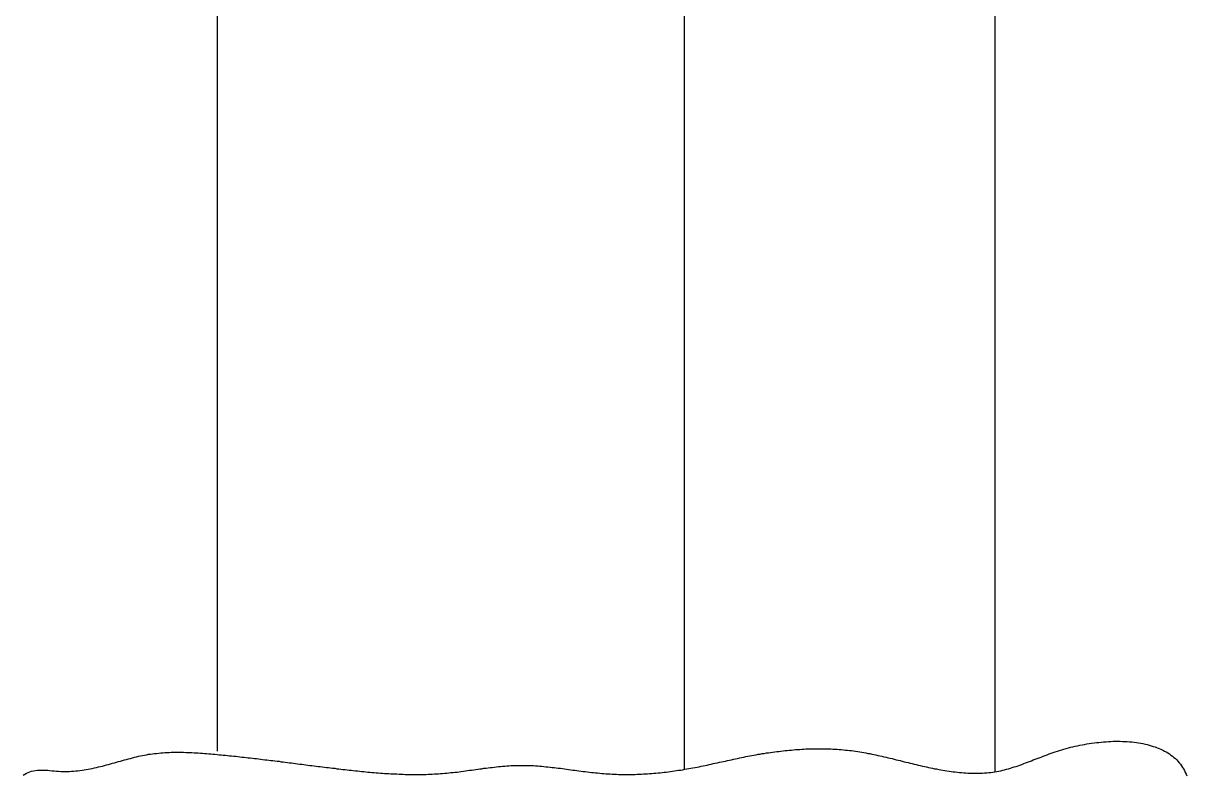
# Model space of a CAD drawing. Extents: x 443 to 1217, y -1921 to -677.
# Drawn here: x 471.37 to 483.51, y -996.38 to -988.54 of the extents above; entities that cross this region are included whole.
import ezdxf

# ---------------------------------------------------------------- set-up
doc = ezdxf.new("R2010")
doc.units = 0
doc.header["$MEASUREMENT"] = 0
doc.layers.add('3', color=8, linetype='CONTINUOUS')
doc.layers.add('5', color=7, linetype='CONTINUOUS')

msp = doc.modelspace()

# ---------------------------------------------------------------- linework, layer by layer
at = {"layer": '3', "color": 3}
for p, q in [((479.167, -996.145), (479.189, -996.141)), ((479.189, -996.141), (479.211, -996.139)), ((479.211, -996.139), (479.232, -996.136)), ((479.232, -996.136), (479.254, -996.134)), ((479.254, -996.134), (479.276, -996.131)), ((479.276, -996.131), (479.298, -996.128)), ((479.298, -996.128), (479.319, -996.126)), ((479.319, -996.126), (479.341, -996.124)), ((479.341, -996.124), (479.363, -996.122)), ((479.363, -996.122), (479.385, -996.12)), ((479.385, -996.12), (479.406, -996.118)), ((479.406, -996.118), (479.428, -996.116)), ((479.428, -996.116), (479.45, -996.114)), ((479.45, -996.114), (479.472, -996.113)), ((479.472, -996.113), (479.494, -996.112)), ((479.494, -996.112), (479.515, -996.11)), ((479.515, -996.11), (479.537, -996.109)), ((479.537, -996.109), (479.559, -996.109)), ((479.559, -996.109), (479.581, -996.108)), ((479.581, -996.108), (479.602, -996.107)), ((479.602, -996.107), (479.624, -996.107)), ((479.624, -996.107), (479.646, -996.107)), ((479.646, -996.107), (479.668, -996.107)), ((479.668, -996.107), (479.689, -996.107)), ((479.689, -996.107), (479.711, -996.107)), ((479.711, -996.107), (479.733, -996.107)), ((479.733, -996.107), (479.754, -996.108)), ((479.754, -996.108), (479.776, -996.108)), ((479.776, -996.108), (479.798, -996.109)), ((479.798, -996.109), (479.819, -996.11)), ((479.819, -996.11), (479.841, -996.111)), ((479.841, -996.111), (479.862, -996.112)), ((479.862, -996.112), (479.884, -996.114)), ((479.884, -996.114), (479.905, -996.115)), ((479.905, -996.115), (479.927, -996.118)), ((479.927, -996.118), (479.949, -996.12)), ((479.949, -996.12), (479.97, -996.122)), ((479.97, -996.122), (479.991, -996.124)), ((479.991, -996.124), (480.013, -996.126)), ((480.013, -996.126), (480.034, -996.129)), ((480.034, -996.129), (480.055, -996.133)), ((480.055, -996.133), (480.077, -996.136)), ((480.077, -996.136), (480.098, -996.139)), ((480.098, -996.139), (480.119, -996.143)), ((480.119, -996.143), (480.14, -996.146)), ((482.117, -996.146), (482.138, -996.139)), ((482.138, -996.139), (482.16, -996.132)), ((482.16, -996.132), (482.183, -996.124)), ((482.183, -996.124), (482.205, -996.118)), ((482.205, -996.118), (482.228, -996.111)), ((482.228, -996.111), (482.251, -996.104)), ((482.251, -996.104), (482.274, -996.098)), ((482.274, -996.098), (482.298, -996.092)), ((482.298, -996.092), (482.321, -996.086)), ((482.321, -996.086), (482.345, -996.08)), ((482.345, -996.08), (482.369, -996.075)), ((482.369, -996.075), (482.394, -996.071)), ((482.394, -996.071), (482.418, -996.065)), ((482.418, -996.065), (482.443, -996.061)), ((482.443, -996.061), (482.467, -996.056)), ((482.467, -996.056), (482.492, -996.053)), ((482.492, -996.053), (482.517, -996.049)), ((482.517, -996.049), (482.542, -996.046)), ((482.542, -996.046), (482.567, -996.042)), ((482.567, -996.042), (482.592, -996.04)), ((482.592, -996.04), (482.617, -996.037)), ((482.617, -996.037), (482.642, -996.035)), ((482.642, -996.035), (482.667, -996.034)), ((482.667, -996.034), (482.692, -996.031)), ((482.692, -996.031), (482.717, -996.03)), ((482.717, -996.03), (482.742, -996.029)), ((482.742, -996.029), (482.767, -996.029)), ((482.767, -996.029), (482.791, -996.029)), ((482.791, -996.029), (482.816, -996.029)), ((482.816, -996.029), (482.84, -996.03)), ((482.84, -996.03), (482.865, -996.031)), ((482.865, -996.031), (482.889, -996.033)), ((482.889, -996.033), (482.913, -996.034)), ((482.913, -996.034), (482.937, -996.036)), ((482.937, -996.036), (482.96, -996.039)), ((482.96, -996.039), (482.983, -996.042)), ((482.983, -996.042), (483.006, -996.046)), ((483.006, -996.046), (483.029, -996.049)), ((483.029, -996.049), (483.052, -996.053)), ((483.052, -996.053), (483.074, -996.058)), ((483.074, -996.058), (483.096, -996.063)), ((483.096, -996.063), (483.117, -996.068)), ((483.117, -996.068), (483.139, -996.075)), ((483.139, -996.075), (483.159, -996.082)), ((483.159, -996.082), (483.18, -996.088)), ((483.18, -996.088), (483.2, -996.096)), ((483.2, -996.096), (483.22, -996.103)), ((483.22, -996.103), (483.239, -996.112)), ((483.239, -996.112), (483.258, -996.121)), ((483.258, -996.121), (483.276, -996.131)), ((483.276, -996.131), (483.294, -996.14)), ((483.294, -996.14), (483.311, -996.15)), ((472.283, -996.265), (472.304, -996.258)), ((472.304, -996.258), (472.325, -996.253)), ((472.325, -996.253), (472.346, -996.247)), ((472.346, -996.247), (472.367, -996.241)), ((472.367, -996.241), (472.387, -996.235)), ((472.387, -996.235), (472.408, -996.23)), ((472.408, -996.23), (472.429, -996.223)), ((472.429, -996.223), (472.45, -996.218)), ((472.45, -996.218), (472.47, -996.212)), ((472.47, -996.212), (472.491, -996.207)), ((472.491, -996.207), (472.512, -996.201)), ((472.512, -996.201), (472.533, -996.196)), ((472.533, -996.196), (472.554, -996.191)), ((472.554, -996.191), (472.575, -996.186)), ((472.575, -996.186), (472.596, -996.182)), ((472.596, -996.182), (472.617, -996.177)), ((472.617, -996.177), (472.638, -996.173)), ((472.638, -996.173), (472.659, -996.169)), ((472.659, -996.169), (472.68, -996.165)), ((472.68, -996.165), (472.701, -996.162)), ((472.701, -996.162), (472.722, -996.159)), ((472.722, -996.159), (472.744, -996.157)), ((472.744, -996.157), (472.765, -996.155)), ((472.765, -996.155), (472.787, -996.152)), ((472.787, -996.152), (472.808, -996.15)), ((472.808, -996.15), (472.829, -996.148)), ((472.829, -996.148), (472.851, -996.147)), ((472.851, -996.147), (472.873, -996.146)), ((472.873, -996.146), (472.894, -996.145)), ((472.894, -996.145), (472.916, -996.144)), ((472.916, -996.144), (472.937, -996.144)), ((472.937, -996.144), (472.959, -996.144)), ((472.959, -996.144), (472.981, -996.144)), ((472.981, -996.144), (473.003, -996.144)), ((473.003, -996.144), (473.024, -996.144)), ((473.024, -996.144), (473.046, -996.144)), ((473.046, -996.144), (473.068, -996.145)), ((473.068, -996.145), (473.09, -996.145)), ((473.09, -996.145), (473.111, -996.146)), ((473.111, -996.146), (473.133, -996.147)), ((473.133, -996.147), (473.155, -996.148)), ((473.155, -996.148), (473.177, -996.149)), ((473.177, -996.149), (473.199, -996.15)), ((473.199, -996.15), (473.221, -996.152)), ((473.221, -996.152), (473.243, -996.153)), ((473.243, -996.153), (473.264, -996.156)), ((473.264, -996.156), (473.286, -996.157)), ((473.286, -996.157), (473.308, -996.159)), ((473.308, -996.159), (473.33, -996.161)), ((473.33, -996.161), (473.352, -996.162)), ((473.352, -996.162), (473.373, -996.164)), ((473.373, -996.164), (473.395, -996.167)), ((473.395, -996.167), (473.417, -996.169)), ((473.417, -996.169), (473.439, -996.171)), ((473.439, -996.171), (473.46, -996.173)), ((473.46, -996.173), (473.482, -996.175)), ((473.482, -996.175), (473.504, -996.177)), ((473.504, -996.177), (473.526, -996.18)), ((473.526, -996.18), (473.547, -996.182)), ((473.547, -996.182), (473.569, -996.184)), ((473.569, -996.184), (473.59, -996.186)), ((473.59, -996.186), (473.612, -996.188)), ((473.612, -996.188), (473.634, -996.191)), ((473.634, -996.191), (473.655, -996.194)), ((473.655, -996.194), (473.677, -996.196)), ((473.677, -996.196), (473.698, -996.198)), ((473.698, -996.198), (473.72, -996.2)), ((473.72, -996.2), (473.741, -996.203)), ((473.741, -996.203), (473.763, -996.206)), ((473.763, -996.206), (473.784, -996.208)), ((473.784, -996.208), (473.806, -996.21)), ((473.806, -996.21), (473.827, -996.213)), ((473.827, -996.213), (473.849, -996.216)), ((473.849, -996.216), (473.87, -996.218)), ((473.87, -996.218), (473.892, -996.221)), ((473.892, -996.221), (473.913, -996.223)), ((473.913, -996.223), (473.935, -996.225)), ((473.935, -996.225), (473.956, -996.229)), ((473.956, -996.229), (473.978, -996.231)), ((473.978, -996.231), (473.999, -996.234)), ((473.999, -996.234), (474.021, -996.236)), ((474.021, -996.236), (474.042, -996.238)), ((474.042, -996.238), (474.063, -996.242)), ((474.063, -996.242), (474.085, -996.244)), ((474.085, -996.244), (474.106, -996.247)), ((474.106, -996.247), (474.128, -996.249)), ((474.128, -996.249), (474.149, -996.253)), ((474.149, -996.253), (474.171, -996.255)), ((474.171, -996.255), (474.192, -996.258)), ((474.192, -996.258), (474.214, -996.26)), ((474.214, -996.26), (474.235, -996.264)), ((474.235, -996.264), (474.257, -996.266)), ((478.549, -996.267), (478.57, -996.262)), ((478.57, -996.262), (478.591, -996.258)), ((478.591, -996.258), (478.613, -996.254)), ((478.613, -996.254), (478.634, -996.248)), ((478.634, -996.248), (478.655, -996.244)), ((478.655, -996.244), (478.676, -996.24)), ((478.676, -996.24), (478.697, -996.235)), ((478.697, -996.235), (478.718, -996.23)), ((478.718, -996.23), (478.739, -996.225)), ((478.739, -996.225), (478.761, -996.221)), ((478.761, -996.221), (478.782, -996.217)), ((478.782, -996.217), (478.803, -996.211)), ((478.803, -996.211), (478.824, -996.207)), ((478.824, -996.207), (478.846, -996.203)), ((478.846, -996.203), (478.867, -996.198)), ((478.867, -996.198), (478.888, -996.194)), ((478.888, -996.194), (478.91, -996.189)), ((478.91, -996.189), (478.931, -996.185)), ((478.931, -996.185), (478.952, -996.182)), ((478.952, -996.182), (478.974, -996.177)), ((478.974, -996.177), (478.995, -996.173)), ((478.995, -996.173), (479.017, -996.17)), ((479.017, -996.17), (479.038, -996.165)), ((479.038, -996.165), (479.059, -996.162)), ((479.059, -996.162), (479.081, -996.158)), ((479.081, -996.158), (479.103, -996.155)), ((479.103, -996.155), (479.124, -996.151)), ((479.124, -996.151), (479.146, -996.148)), ((479.146, -996.148), (479.167, -996.145)), ((480.14, -996.146), (480.161, -996.15)), ((480.161, -996.15), (480.183, -996.155)), ((480.183, -996.155), (480.204, -996.158)), ((480.204, -996.158), (480.225, -996.162)), ((480.225, -996.162), (480.246, -996.167)), ((480.246, -996.167), (480.267, -996.171)), ((480.267, -996.171), (480.288, -996.176)), ((480.288, -996.176), (480.309, -996.181)), ((480.309, -996.181), (480.33, -996.185)), ((480.33, -996.185), (480.351, -996.191)), ((480.351, -996.191), (480.372, -996.195)), ((480.372, -996.195), (480.393, -996.2)), ((480.393, -996.2), (480.414, -996.206)), ((480.414, -996.206), (480.435, -996.21)), ((480.435, -996.21), (480.456, -996.216)), ((480.456, -996.216), (480.477, -996.221)), ((480.477, -996.221), (480.498, -996.225)), ((480.498, -996.225), (480.519, -996.231)), ((480.519, -996.231), (480.54, -996.236)), ((480.54, -996.236), (480.561, -996.242)), ((480.561, -996.242), (480.582, -996.247)), ((480.582, -996.247), (480.603, -996.252)), ((480.603, -996.252), (480.624, -996.257)), ((480.624, -996.257), (480.645, -996.262)), ((480.645, -996.262), (480.666, -996.267)), ((481.789, -996.27), (481.809, -996.262)), ((481.809, -996.262), (481.828, -996.255)), ((481.828, -996.255), (481.848, -996.248)), ((481.848, -996.248), (481.868, -996.24)), ((481.868, -996.24), (481.888, -996.232)), ((481.888, -996.232), (481.908, -996.224)), ((481.908, -996.224), (481.929, -996.217)), ((481.929, -996.217), (481.949, -996.209)), ((481.949, -996.209), (481.969, -996.2)), ((481.969, -996.2), (481.99, -996.193)), ((481.99, -996.193), (482.011, -996.185)), ((482.011, -996.185), (482.031, -996.177)), ((482.031, -996.177), (482.052, -996.169)), ((482.052, -996.169), (482.074, -996.161)), ((482.074, -996.161), (482.095, -996.153)), ((482.095, -996.153), (482.117, -996.146)), ((483.311, -996.15), (483.328, -996.161)), ((483.328, -996.161), (483.344, -996.173)), ((483.344, -996.173), (483.36, -996.185)), ((483.36, -996.185), (483.375, -996.197)), ((483.375, -996.197), (483.39, -996.21)), ((483.39, -996.21), (483.404, -996.224)), ((483.404, -996.224), (483.417, -996.238)), ((483.417, -996.238), (483.43, -996.253)), ((483.43, -996.253), (483.442, -996.268)), ((471.374, -996.381), (471.39, -996.371)), ((471.39, -996.371), (471.407, -996.362)), ((471.407, -996.362), (471.424, -996.353)), ((471.424, -996.353), (471.442, -996.346)), ((471.442, -996.346), (471.461, -996.341)), ((471.461, -996.341), (471.48, -996.337)), ((471.48, -996.337), (471.5, -996.333)), ((471.5, -996.333), (471.521, -996.331)), ((471.521, -996.331), (471.542, -996.33)), ((471.542, -996.33), (471.563, -996.33)), ((471.563, -996.33), (471.585, -996.33)), ((471.585, -996.33), (471.607, -996.331)), ((471.607, -996.331), (471.629, -996.332)), ((471.629, -996.332), (471.651, -996.334)), ((471.651, -996.334), (471.674, -996.337)), ((471.674, -996.337), (471.697, -996.338)), ((471.697, -996.338), (471.72, -996.34)), ((471.72, -996.34), (471.742, -996.342)), ((471.742, -996.342), (471.765, -996.343)), ((471.765, -996.343), (471.788, -996.344)), ((471.788, -996.344), (471.81, -996.344)), ((471.81, -996.344), (471.833, -996.344)), ((471.833, -996.344), (471.855, -996.343)), ((471.855, -996.343), (471.877, -996.342)), ((471.877, -996.342), (471.899, -996.341)), ((471.899, -996.341), (471.921, -996.339)), ((471.921, -996.339), (471.943, -996.337)), ((471.943, -996.337), (471.965, -996.334)), ((471.965, -996.334), (471.987, -996.331)), ((471.987, -996.331), (472.008, -996.328)), ((472.008, -996.328), (472.03, -996.325)), ((472.03, -996.325), (472.051, -996.32)), ((472.051, -996.32), (472.073, -996.317)), ((472.073, -996.317), (472.094, -996.313)), ((472.094, -996.313), (472.115, -996.307)), ((472.115, -996.307), (472.136, -996.303)), ((472.136, -996.303), (472.157, -996.297)), ((472.157, -996.297), (472.179, -996.293)), ((472.179, -996.293), (472.2, -996.288)), ((472.2, -996.288), (472.221, -996.282)), ((472.221, -996.282), (472.242, -996.276)), ((472.242, -996.276), (472.262, -996.27)), ((472.262, -996.27), (472.283, -996.265)), ((474.257, -996.266), (474.278, -996.269)), ((474.278, -996.269), (474.299, -996.271)), ((474.299, -996.271), (474.321, -996.274)), ((474.321, -996.274), (474.342, -996.277)), ((474.342, -996.277), (474.364, -996.28)), ((474.364, -996.28), (474.385, -996.282)), ((474.385, -996.282), (474.407, -996.285)), ((474.407, -996.285), (474.428, -996.288)), ((474.428, -996.288), (474.45, -996.291)), ((474.45, -996.291), (474.471, -996.293)), ((474.471, -996.293), (474.493, -996.296)), ((474.493, -996.296), (474.514, -996.298)), ((474.514, -996.298), (474.536, -996.302)), ((474.536, -996.302), (474.557, -996.304)), ((474.557, -996.304), (474.579, -996.307)), ((474.579, -996.307), (474.6, -996.309)), ((474.6, -996.309), (474.622, -996.311)), ((474.622, -996.311), (474.644, -996.315)), ((474.644, -996.315), (474.665, -996.317)), ((474.665, -996.317), (474.687, -996.32)), ((474.687, -996.32), (474.708, -996.322)), ((474.708, -996.322), (474.73, -996.325)), ((474.73, -996.325), (474.751, -996.328)), ((474.751, -996.328), (474.773, -996.33)), ((474.773, -996.33), (474.795, -996.332)), ((474.795, -996.332), (474.816, -996.334)), ((474.816, -996.334), (474.838, -996.337)), ((474.838, -996.337), (474.86, -996.339)), ((474.86, -996.339), (474.881, -996.341)), ((474.881, -996.341), (474.903, -996.343)), ((474.903, -996.343), (474.925, -996.345)), ((474.925, -996.345), (474.946, -996.347)), ((474.946, -996.347), (474.968, -996.35)), ((474.968, -996.35), (474.99, -996.352)), ((474.99, -996.352), (475.011, -996.354)), ((475.011, -996.354), (475.033, -996.355)), ((475.033, -996.355), (475.055, -996.357)), ((475.055, -996.357), (475.076, -996.358)), ((475.076, -996.358), (475.098, -996.361)), ((475.098, -996.361), (475.12, -996.362)), ((475.12, -996.362), (475.141, -996.364)), ((475.141, -996.364), (475.163, -996.365)), ((475.163, -996.365), (475.185, -996.366)), ((475.185, -996.366), (475.206, -996.367)), ((475.206, -996.367), (475.228, -996.368)), ((475.228, -996.368), (475.25, -996.369)), ((475.25, -996.369), (475.271, -996.37)), ((475.271, -996.37), (475.293, -996.371)), ((475.293, -996.371), (475.315, -996.373)), ((475.315, -996.373), (475.336, -996.373)), ((475.336, -996.373), (475.358, -996.374)), ((475.358, -996.374), (475.38, -996.374)), ((475.38, -996.374), (475.401, -996.375)), ((475.401, -996.375), (475.423, -996.375)), ((475.423, -996.375), (475.445, -996.375)), ((475.445, -996.375), (475.467, -996.375)), ((475.467, -996.375), (475.488, -996.375)), ((475.488, -996.375), (475.51, -996.375)), ((475.51, -996.375), (475.531, -996.375)), ((475.531, -996.375), (475.553, -996.374)), ((475.553, -996.374), (475.575, -996.374)), ((475.575, -996.374), (475.597, -996.373)), ((475.597, -996.373), (475.618, -996.373)), ((475.618, -996.373), (475.64, -996.371)), ((475.64, -996.371), (475.662, -996.37)), ((475.662, -996.37), (475.683, -996.369)), ((475.683, -996.369), (475.705, -996.367)), ((475.705, -996.367), (475.726, -996.366)), ((475.726, -996.366), (475.748, -996.365)), ((475.748, -996.365), (475.77, -996.363)), ((475.77, -996.363), (475.791, -996.361)), ((475.791, -996.361), (475.813, -996.358)), ((475.813, -996.358), (475.834, -996.356)), ((475.834, -996.356), (475.856, -996.354)), ((475.856, -996.354), (475.878, -996.352)), ((475.878, -996.352), (475.899, -996.35)), ((475.899, -996.35), (475.921, -996.346)), ((475.921, -996.346), (475.942, -996.344)), ((475.942, -996.344), (475.964, -996.341)), ((475.964, -996.341), (475.986, -996.339)), ((475.986, -996.339), (476.007, -996.335)), ((476.007, -996.335), (476.029, -996.332)), ((476.029, -996.332), (476.05, -996.329)), ((476.05, -996.329), (476.072, -996.327)), ((476.072, -996.327), (476.093, -996.323)), ((476.093, -996.323), (476.115, -996.32)), ((476.115, -996.32), (476.136, -996.317)), ((476.136, -996.317), (476.158, -996.315)), ((476.158, -996.315), (476.179, -996.311)), ((476.179, -996.311), (476.201, -996.308)), ((476.201, -996.308), (476.223, -996.306)), ((476.223, -996.306), (476.244, -996.303)), ((476.244, -996.303), (476.266, -996.301)), ((476.266, -996.301), (476.287, -996.298)), ((476.287, -996.298), (476.309, -996.295)), ((476.309, -996.295), (476.33, -996.293)), ((476.33, -996.293), (476.352, -996.291)), ((476.352, -996.291), (476.373, -996.289)), ((476.373, -996.289), (476.395, -996.288)), ((476.395, -996.288), (476.416, -996.285)), ((476.416, -996.285), (476.438, -996.284)), ((476.438, -996.284), (476.459, -996.283)), ((476.459, -996.283), (476.481, -996.282)), ((476.481, -996.282), (476.502, -996.281)), ((476.502, -996.281), (476.524, -996.28)), ((476.524, -996.28), (476.545, -996.28)), ((476.545, -996.28), (476.567, -996.28)), ((476.567, -996.28), (476.588, -996.28)), ((476.588, -996.28), (476.61, -996.28)), ((476.61, -996.28), (476.631, -996.281)), ((476.631, -996.281), (476.653, -996.281)), ((476.653, -996.281), (476.674, -996.282)), ((476.674, -996.282), (476.696, -996.283)), ((476.696, -996.283), (476.717, -996.284)), ((476.717, -996.284), (476.739, -996.286)), ((476.739, -996.286), (476.76, -996.288)), ((476.76, -996.288), (476.782, -996.29)), ((476.782, -996.29), (476.803, -996.292)), ((476.803, -996.292), (476.825, -996.294)), ((476.825, -996.294), (476.846, -996.296)), ((476.846, -996.296), (476.868, -996.298)), ((476.868, -996.298), (476.89, -996.301)), ((476.89, -996.301), (476.911, -996.303)), ((476.911, -996.303), (476.933, -996.306)), ((476.933, -996.306), (476.954, -996.308)), ((476.954, -996.308), (476.976, -996.311)), ((476.976, -996.311), (476.997, -996.314)), ((476.997, -996.314), (477.019, -996.317)), ((477.019, -996.317), (477.04, -996.32)), ((477.04, -996.32), (477.062, -996.322)), ((477.062, -996.322), (477.084, -996.326)), ((477.084, -996.326), (477.105, -996.329)), ((477.105, -996.329), (477.127, -996.331)), ((477.127, -996.331), (477.148, -996.334)), ((477.148, -996.334), (477.17, -996.338)), ((477.17, -996.338), (477.191, -996.34)), ((477.191, -996.34), (477.213, -996.343)), ((477.213, -996.343), (477.235, -996.345)), ((477.235, -996.345), (477.256, -996.349)), ((477.256, -996.349), (477.278, -996.351)), ((477.278, -996.351), (477.3, -996.353)), ((477.3, -996.353), (477.321, -996.355)), ((477.321, -996.355), (477.343, -996.357)), ((477.343, -996.357), (477.364, -996.359)), ((477.364, -996.359), (477.386, -996.362)), ((477.386, -996.362), (477.408, -996.364)), ((477.408, -996.364), (477.43, -996.366)), ((477.43, -996.366), (477.451, -996.367)), ((477.451, -996.367), (477.473, -996.368)), ((477.473, -996.368), (477.495, -996.37)), ((477.495, -996.37), (477.516, -996.371)), ((477.516, -996.371), (477.538, -996.373)), ((477.538, -996.373), (477.56, -996.373)), ((477.56, -996.373), (477.581, -996.374)), ((477.581, -996.374), (477.603, -996.374)), ((477.603, -996.374), (477.625, -996.375)), ((477.625, -996.375), (477.647, -996.375)), ((477.647, -996.375), (477.668, -996.375)), ((477.668, -996.375), (477.69, -996.375)), ((477.69, -996.375), (477.712, -996.375)), ((477.712, -996.375), (477.734, -996.374)), ((477.734, -996.374), (477.755, -996.374)), ((477.755, -996.374), (477.777, -996.373)), ((477.777, -996.373), (477.799, -996.373)), ((477.799, -996.373), (477.821, -996.371)), ((477.821, -996.371), (477.842, -996.37)), ((477.842, -996.37), (477.864, -996.369)), ((477.864, -996.369), (477.886, -996.367)), ((477.886, -996.367), (477.907, -996.366)), ((477.907, -996.366), (477.929, -996.365)), ((477.929, -996.365), (477.951, -996.363)), ((477.951, -996.363), (477.972, -996.361)), ((477.972, -996.361), (477.994, -996.359)), ((477.994, -996.359), (478.016, -996.357)), ((478.016, -996.357), (478.037, -996.354)), ((478.037, -996.354), (478.059, -996.352)), ((478.059, -996.352), (478.08, -996.35)), ((478.08, -996.35), (478.102, -996.347)), ((478.102, -996.347), (478.123, -996.344)), ((478.123, -996.344), (478.145, -996.341)), ((478.145, -996.341), (478.166, -996.339)), ((478.166, -996.339), (478.188, -996.335)), ((478.188, -996.335), (478.209, -996.332)), ((478.209, -996.332), (478.231, -996.329)), ((478.231, -996.329), (478.252, -996.326)), ((478.252, -996.326), (478.273, -996.321)), ((478.273, -996.321), (478.295, -996.318)), ((478.295, -996.318), (478.316, -996.314)), ((478.316, -996.314), (478.337, -996.31)), ((478.337, -996.31), (478.358, -996.306)), ((478.358, -996.306), (478.38, -996.302)), ((478.38, -996.302), (478.401, -996.298)), ((478.401, -996.298), (478.422, -996.294)), ((478.422, -996.294), (478.443, -996.29)), ((478.443, -996.29), (478.465, -996.285)), ((478.465, -996.285), (478.486, -996.281)), ((478.486, -996.281), (478.507, -996.277)), ((478.507, -996.277), (478.528, -996.272)), ((478.528, -996.272), (478.549, -996.267)), ((480.666, -996.267), (480.688, -996.272)), ((480.688, -996.272), (480.709, -996.278)), ((480.709, -996.278), (480.73, -996.282)), ((480.73, -996.282), (480.751, -996.288)), ((480.751, -996.288), (480.772, -996.292)), ((480.772, -996.292), (480.794, -996.296)), ((480.794, -996.296), (480.815, -996.302)), ((480.815, -996.302), (480.836, -996.306)), ((480.836, -996.306), (480.858, -996.31)), ((480.858, -996.31), (480.879, -996.315)), ((480.879, -996.315), (480.9, -996.318)), ((480.9, -996.318), (480.922, -996.322)), ((480.922, -996.322), (480.943, -996.327)), ((480.943, -996.327), (480.965, -996.33)), ((480.965, -996.33), (480.987, -996.333)), ((480.987, -996.333), (481.008, -996.338)), ((481.008, -996.338), (481.03, -996.34)), ((481.03, -996.34), (481.052, -996.343)), ((481.052, -996.343), (481.074, -996.346)), ((481.074, -996.346), (481.095, -996.349)), ((481.095, -996.349), (481.117, -996.352)), ((481.117, -996.352), (481.139, -996.354)), ((481.139, -996.354), (481.161, -996.355)), ((481.161, -996.355), (481.183, -996.357)), ((481.183, -996.357), (481.205, -996.358)), ((481.205, -996.358), (481.227, -996.361)), ((481.227, -996.361), (481.249, -996.361)), ((481.249, -996.361), (481.271, -996.362)), ((481.271, -996.362), (481.293, -996.362)), ((481.293, -996.362), (481.315, -996.363)), ((481.315, -996.363), (481.336, -996.362)), ((481.336, -996.362), (481.358, -996.362)), ((481.358, -996.362), (481.38, -996.361)), ((481.38, -996.361), (481.401, -996.359)), ((481.401, -996.359), (481.423, -996.358)), ((481.423, -996.358), (481.444, -996.356)), ((481.444, -996.356), (481.465, -996.354)), ((481.465, -996.354), (481.486, -996.351)), ((481.486, -996.351), (481.507, -996.347)), ((481.507, -996.347), (481.528, -996.344)), ((481.528, -996.344), (481.548, -996.341)), ((481.548, -996.341), (481.569, -996.337)), ((481.569, -996.337), (481.589, -996.332)), ((481.589, -996.332), (481.609, -996.327)), ((481.609, -996.327), (481.629, -996.321)), ((481.629, -996.321), (481.65, -996.316)), ((481.65, -996.316), (481.669, -996.31)), ((481.669, -996.31), (481.689, -996.304)), ((481.689, -996.304), (481.709, -996.297)), ((481.709, -996.297), (481.729, -996.291)), ((481.729, -996.291), (481.749, -996.284)), ((481.749, -996.284), (481.769, -996.278)), ((481.769, -996.278), (481.789, -996.27)), ((483.442, -996.268), (483.454, -996.284)), ((483.454, -996.284), (483.464, -996.301)), ((483.464, -996.301), (483.475, -996.317)), ((483.475, -996.317), (483.484, -996.335)), ((483.484, -996.335), (483.493, -996.353)), ((483.493, -996.353), (483.501, -996.371)), ((483.501, -996.371), (483.509, -996.391))]:
    msp.add_line(p, q, dxfattribs=at)
at = {"layer": '5', "linetype": 'Continuous'}
msp.add_line((481.51, -996.347), (481.51, -984.141), dxfattribs=at)
at = {"layer": '5', "color": 7, "linetype": 'Continuous'}
for p, q in [((473.399, -996.131), (473.399, -987.453)), ((478.268, -987.453), (478.268, -996.323))]:
    msp.add_line(p, q, dxfattribs=at)

doc.saveas('drawing.dxf')
